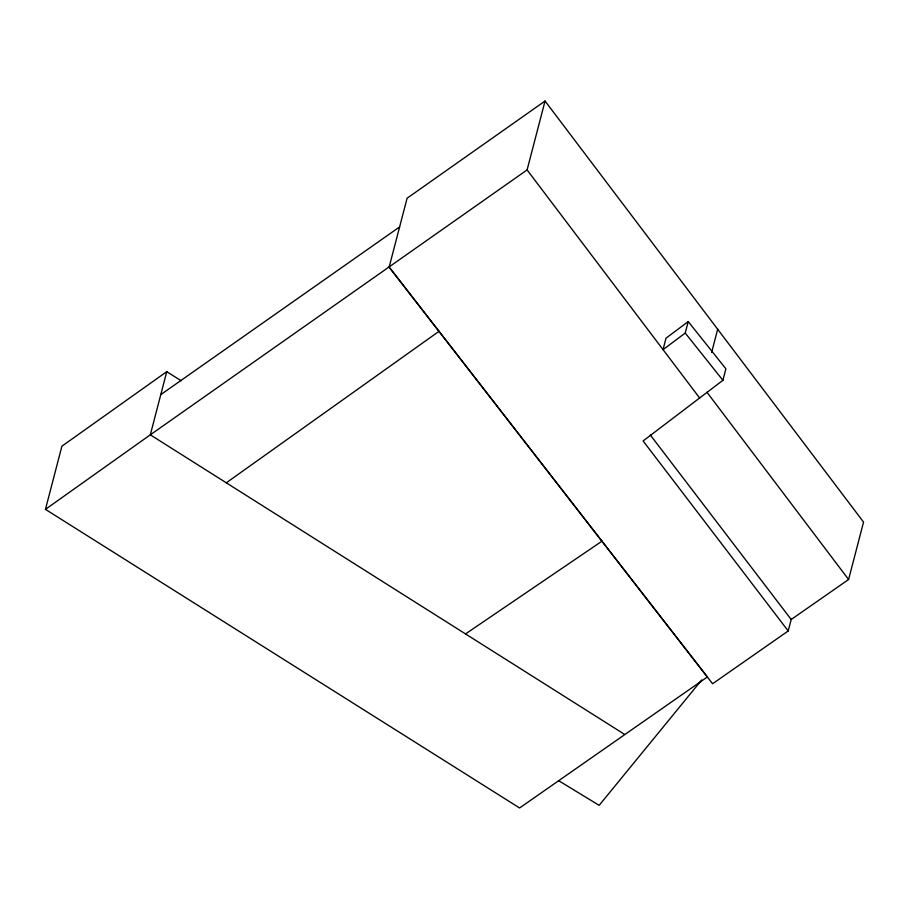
<?xml version="1.0" encoding="UTF-8"?>
<svg xmlns="http://www.w3.org/2000/svg" width="909" height="909" viewBox="0 0 909 909"><rect width="100%" height="100%" fill="white"/><g stroke="black" fill="none" stroke-linecap="round" stroke-linejoin="round"><path stroke-width="1.36" d="M650.389 435.093L791.194 619.495L848.597 579.51L863.55 522.096L545.048 101.024L407.096 198.219L389.143 267.121L707.372 676.955L519.596 807.976L45.45 509.358L61.903 446.194L166.767 371.656L181.175 380.757M166.767 371.656L150.315 434.82L45.45 509.358M624.426 734.29L150.315 434.82L527.095 169.926L545.048 101.024M688.227 321.57L666.013 338.182L663.025 349.67L685.238 333.046L688.227 321.57L725.893 368.815L722.905 380.303L643.106 440.956L788.205 630.971L712.599 683.75L389.143 267.121M711.633 352.465L717.678 329.228M788.205 630.971L791.364 618.813M701.725 679.932L599.156 805.351L558.615 780.649M226.273 482.827L439.036 331.308M160.791 394.62L399.619 226.92M465.578 633.891L602.008 541.162M685.238 333.046L722.905 380.303M706.986 392.29L848.597 579.51M527.095 169.926L699.737 398.131"/></g></svg>
